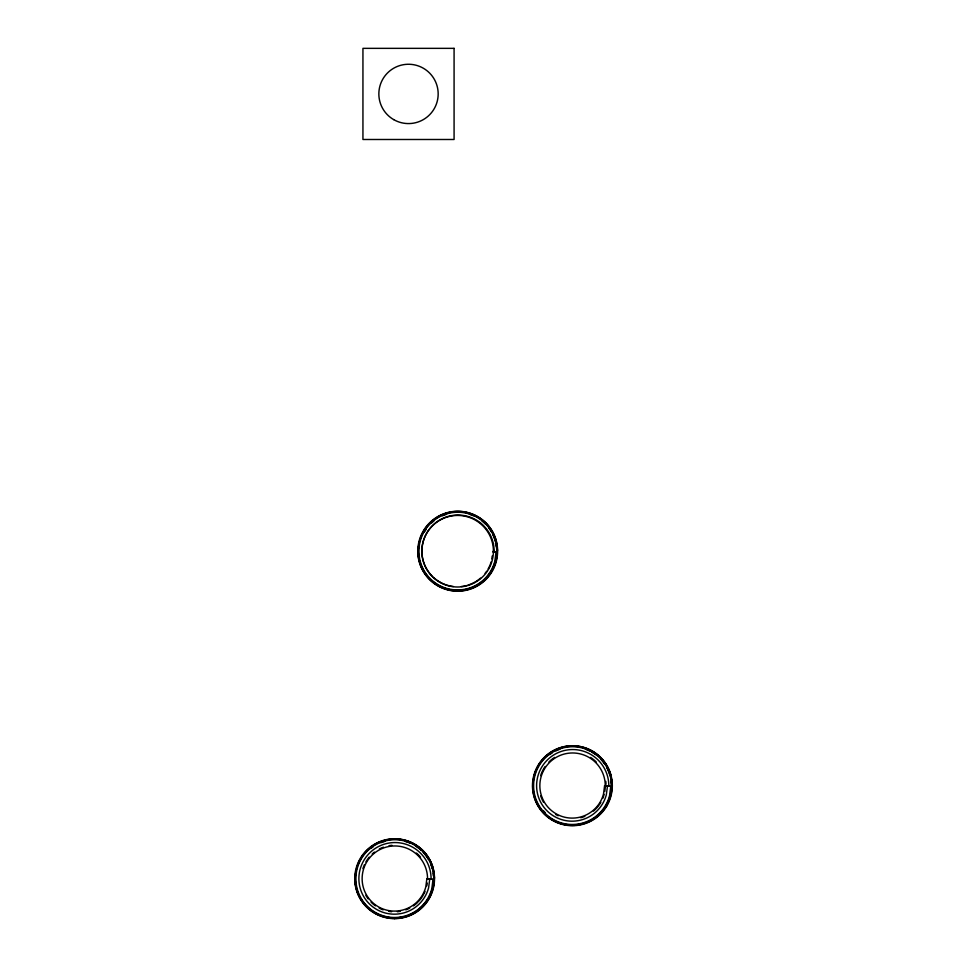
<?xml version="1.0" encoding="UTF-8"?>
<svg xmlns="http://www.w3.org/2000/svg" width="967" height="967" viewBox="0 0 967 967"><rect width="100%" height="100%" fill="white"/><g stroke="black" fill="none" stroke-linecap="round" stroke-linejoin="round"><path stroke-width="1.45" d="M492.807 551.758L496.047 551.952L494.838 561.235A38.68 38.62 -90 0 1 418.904 551.202A38.982 38.934 -90 0 1 457.85 512.232A38.982 38.934 -90 0 1 496.76 551.238A39.26 39.212 -90 0 1 457.548 590.486A39.26 39.212 -90 0 1 418.36 551.202A39.502 39.442 -90 0 1 457.802 511.724A39.502 39.442 -90 0 1 497.231 551.238A39.683 39.635 -90 0 1 457.596 590.91A39.683 39.635 -90 0 1 417.974 551.214M354.949 878.713A39.683 39.635 -90 0 0 394.572 918.408A39.683 39.635 -90 0 0 434.219 878.725A39.502 39.442 -90 0 0 394.778 839.223A39.502 39.442 -90 0 0 355.324 878.701A39.26 39.212 -90 0 0 394.524 917.985A39.26 39.212 -90 0 0 433.748 878.737A38.982 38.934 -90 0 0 394.826 839.731A38.982 38.934 -90 0 0 355.868 878.701A38.68 38.62 -90 0 0 431.814 888.733L433.023 879.45L426.882 878.64L425.758 887.102A32.419 32.37 -90 0 1 362.129 878.701A32.757 32.709 -90 0 1 394.862 845.956A32.757 32.709 -90 0 1 427.547 878.737M430.194 878.713L433.023 879.45M532.672 785.712A39.683 39.635 -90 0 0 572.295 825.407A39.683 39.635 -90 0 0 611.942 785.736A39.502 39.442 -90 0 0 572.5 746.222A39.502 39.442 -90 0 0 533.035 785.712A39.26 39.212 -90 0 0 572.234 824.984A39.26 39.212 -90 0 0 611.47 785.736A38.982 38.934 -90 0 0 572.537 746.729A38.982 38.934 -90 0 0 533.591 785.7A38.68 38.62 -90 0 0 609.536 795.732L610.745 786.449L604.593 785.639L603.481 794.112A32.419 32.37 -90 0 1 539.852 785.7A32.757 32.709 -90 0 1 572.573 752.967A32.757 32.709 -90 0 1 605.269 785.748A33.132 33.096 -90 0 1 604.786 791.489M607.905 785.724L610.745 786.449M491.816 558.938L492.203 556.001M495.467 543.563L496.264 540.879L497.558 550.682M492.783 551.601L496.047 551.952L493.351 551.13M604.593 785.639L607.481 786.038L606.309 794.91A35.513 35.465 -90 0 1 536.6 785.675A36.166 36.117 -90 0 1 572.73 749.546A36.166 36.117 -90 0 1 608.811 785.76M426.882 878.64L429.759 879.039L428.586 887.911A35.513 35.465 -90 0 1 358.878 878.677A36.166 36.117 -90 0 1 395.019 842.547A36.166 36.117 -90 0 1 431.089 878.761M612.256 785.18L610.963 775.377A39.744 39.683 -90 0 0 532.926 785.688M433.24 868.366L434.534 878.181M360.534 858.841A39.744 39.683 -90 0 1 433.24 868.439M356.207 869.853A39.744 39.683 -90 0 0 355.215 878.689A39.236 39.176 -90 0 0 356.219 887.452M356.569 868.426A39.744 39.683 -90 0 1 359.821 860.134M432.249 888.878A39.236 39.176 -90 0 1 429.046 897.062M427.583 899.588A39.236 39.176 -90 0 1 416.463 911.144M412.716 913.404A39.236 39.176 -90 0 1 408.715 915.241M400.241 917.514A39.236 39.176 -90 0 1 395.854 917.925M392.94 917.925A39.236 39.176 -90 0 1 388.553 917.514M384.262 916.607A39.236 39.176 -90 0 1 356.569 888.866M427.281 883.052A33.132 33.096 -90 0 1 426.785 885.905M425.045 891.405A33.132 33.096 -90 0 1 423.824 894.028M423.135 895.285A33.132 33.096 -90 0 1 418.868 901.111M417.877 902.151A33.132 33.096 -90 0 1 413.453 905.874M409.754 908.11A33.132 33.096 -90 0 1 405.777 909.862M400.229 911.349A33.132 33.096 -90 0 1 397.352 911.736M391.599 911.724A33.132 33.096 -90 0 1 388.722 911.349M383.162 909.862A33.132 33.096 -90 0 1 379.185 908.11M375.498 905.861A33.132 33.096 -90 0 1 371.074 902.151M368.222 898.887A33.132 33.096 -90 0 1 365.816 895.285M416.402 853.027A33.543 33.494 -90 0 1 420.524 857.161M362.915 868.644A33.543 33.494 -90 0 1 364.511 864.534M365.852 861.948A33.543 33.494 -90 0 1 369.213 857.149M372.222 853.994A33.543 33.494 -90 0 1 374.471 852.108M379.39 848.966A33.543 33.494 -90 0 1 383.416 847.189M389.048 845.69A33.543 33.494 -90 0 1 391.961 845.303M404.943 841.363A38.68 38.62 -90 0 1 410.395 843.272M415.484 845.968A38.68 38.62 -90 0 1 421.213 850.38M423.244 852.411A38.68 38.62 -90 0 1 428.381 859.385M430.895 864.595A38.68 38.62 -90 0 1 432.237 868.717M433.131 872.971A38.68 38.62 -90 0 1 433.446 875.86M370.857 848.482A38.68 38.62 -90 0 1 373.189 846.754M380.841 842.716A38.68 38.62 -90 0 1 384.951 841.363M590.571 757.427A33.543 33.494 -90 0 1 596.264 762.008M605.789 781.36A33.543 33.494 -90 0 1 606.043 784.285M540.626 775.643A33.543 33.494 -90 0 1 545.134 766.48M548.893 761.996A33.543 33.494 -90 0 1 554.599 757.427M545.195 812.643A38.088 38.027 -90 0 1 543.273 810.564M585.41 749.22A38.68 38.62 -90 0 1 589.435 750.888M591.973 752.229A38.68 38.62 -90 0 1 595.599 754.611M600.966 759.409A38.68 38.62 -90 0 1 604.58 763.954M606.805 767.641A38.68 38.62 -90 0 1 609.959 775.715M611.035 781.421A38.68 38.62 -90 0 1 611.253 784.322M549.727 754.598A38.68 38.62 -90 0 1 552.121 752.967M555.892 750.876A38.68 38.62 -90 0 1 559.917 749.207M604.157 794.306A33.132 33.096 -90 0 1 602.767 798.404M600.858 802.296A33.132 33.096 -90 0 1 593.472 811.108M584.854 816.341A33.132 33.096 -90 0 1 580.756 817.731M558.201 815.749A33.132 33.096 -90 0 1 555.65 814.419M543.539 802.284A33.132 33.096 -90 0 1 540.638 795.672M418.264 549.715A39.744 39.683 -90 0 1 496.264 540.94M494.125 551.263A36.166 36.117 -90 0 0 458.044 515.048A36.166 36.117 -90 0 0 421.878 551.178A35.513 35.465 -90 0 0 432.285 576.332M496.373 555.638A39.236 39.176 -90 0 1 495.926 558.539M495.285 561.38A39.236 39.176 -90 0 1 492.735 568.258M491.369 570.844A39.236 39.176 -90 0 1 486.147 577.915M484.092 579.982A39.236 39.176 -90 0 1 477.021 585.204M475.74 585.905A39.236 39.176 -90 0 1 467.569 589.121M466.154 589.471A39.236 39.176 -90 0 1 461.815 590.208M457.427 590.45A39.236 39.176 -90 0 1 448.7 589.471M447.286 589.121A39.236 39.176 -90 0 1 418.288 552.653M491.272 561.682A35.513 35.465 -90 0 1 488.081 568.983M486.679 571.219A35.513 35.465 -90 0 1 485.096 573.371M480.514 578.133A35.513 35.465 -90 0 1 476.223 581.3M475.099 581.977A35.513 35.465 -90 0 1 467.81 585.168M466.541 585.531A35.513 35.465 -90 0 1 461.332 586.51M453.402 586.51A35.513 35.465 -90 0 1 433.24 577.251M469.346 514.263A38.68 38.62 -90 0 1 473.419 515.774M482.05 520.995A38.68 38.62 -90 0 1 485.277 523.884M489.048 528.26A38.68 38.62 -90 0 1 491.417 531.886M492.759 534.437A38.68 38.62 -90 0 1 495.273 541.218M495.914 544.034A38.68 38.62 -90 0 1 496.349 546.923M424.513 531.874A38.68 38.62 -90 0 1 426.048 529.433M431.693 522.869A38.68 38.62 -90 0 1 433.881 520.983M442.523 515.774A38.68 38.62 -90 0 1 446.597 514.263M454.079 48.35L362.939 48.35L362.939 139.49L454.079 139.49L454.079 48.35M394.621 918.65A39.925 39.877 -90 0 0 434.509 878.725A39.985 39.925 -90 0 0 394.681 838.74A39.985 39.925 -90 0 0 354.744 878.713A39.925 39.877 -90 0 0 394.621 918.65M606.974 805.716A39.985 39.925 -90 0 0 572.391 745.738A39.985 39.925 -90 0 0 537.821 805.716A39.985 39.925 -90 0 0 606.974 805.716M492.276 571.207A39.985 39.925 -90 0 0 457.705 511.241A39.985 39.925 -90 0 0 423.123 571.207A39.985 39.925 -90 0 0 492.276 571.207M439.743 582.219A35.791 35.791 0 0 0 493.424 551.226A35.791 35.791 0 0 0 439.743 520.234A35.791 35.791 0 0 0 439.743 582.219M393.678 119.606A29.663 29.663 0 0 0 438.172 93.92A29.663 29.663 0 0 0 393.678 68.234A29.663 29.663 0 0 0 393.678 119.606"/></g></svg>
